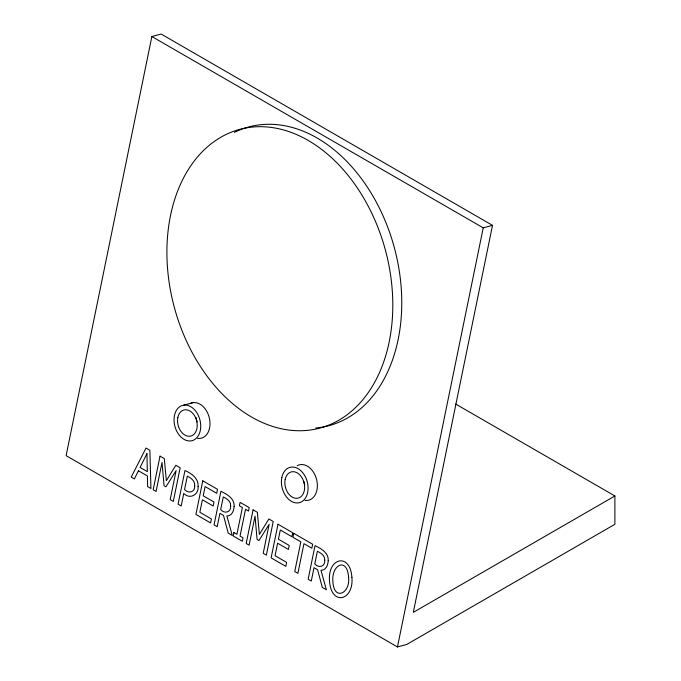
<?xml version="1.0" encoding="UTF-8"?>
<svg xmlns="http://www.w3.org/2000/svg" width="681" height="681" viewBox="0 0 681 681"><rect width="100%" height="100%" fill="white"/><g stroke="black" fill="none" stroke-linecap="round" stroke-linejoin="round"><path stroke-width="1.02" d="M614.892 495.972L413.316 612.355L492.508 225.36L161.15 34.05L151.863 36.536L66.108 455.64L397.466 646.95L406.744 644.464L614.892 524.293L614.892 495.972L455.657 404.037M397.466 646.95L483.229 227.846L492.508 225.36M183.819 405.127L193.098 402.641M151.863 36.536L483.229 227.846M297.248 465.676A18.276 12.922 75 0 1 316.767 480.216A18.276 12.922 75 0 1 305.011 500.39M189.888 403.697A18.276 12.922 75 0 1 209.407 418.236A18.276 12.922 75 0 1 197.643 438.402M304.782 484.685A13.552 9.585 75 0 1 303.769 481.297M197.141 421.862A13.501 9.543 75 0 1 196.639 420.16M196.443 419.309A13.501 9.543 75 0 1 196.179 417.572M234.417 132.361A154.647 109.352 75 0 1 394.061 246.616A154.647 109.352 75 0 1 315.746 428.017M351.907 577.36C354.043 600.863 331.196 606.303 329.527 581.089C327.442 557.62 350.162 552.231 351.907 577.36M348.57 577.182C350.621 593.568 333.639 601.476 332.864 581.259C331.392 564.66 347.267 556.794 348.57 577.182M234.102 506.383C233.966 510.597 231.949 516.096 226.884 515.968L232.264 535.436L228.203 533.095L223.487 515.415L219.912 513.355L217.179 526.728L214.055 524.923L220.933 491.29C226.977 494.27 234.715 498.466 234.102 506.383M328.199 560.71C328.063 564.924 326.046 570.423 320.981 570.295L326.361 589.763L322.3 587.422L317.584 569.742L314.009 567.682L311.277 581.055L308.152 579.25L315.031 545.617C321.074 548.597 328.812 552.793 328.199 560.71M198.077 486.532C198.997 494.772 189.701 499.811 183.768 493.419L181.206 505.957L178.073 504.153L184.96 470.52C191.438 473.389 198.801 478.454 198.077 486.532M194.681 485.783C195.345 492.295 188.433 493.853 184.551 489.605L187.301 476.164C191.08 477.943 195.243 481.092 194.681 485.783M230.638 505.923C231.225 512.384 224.636 514.112 220.678 509.626L223.274 496.934C226.807 498.662 231.182 501.378 230.638 505.923M324.735 560.25C325.322 566.711 318.734 568.439 314.775 563.953L317.372 551.261C320.904 552.989 325.28 555.705 324.735 560.25M160.035 456.134L153.157 489.767L156.077 491.452L162.01 462.467L164.053 485.698L165.943 486.796L176.107 470.614L170.182 499.59L173.306 501.395L180.184 467.762L175.843 465.259L166.343 480.709L164.3 458.594L160.035 456.134M202.785 480.812L195.907 514.444L210.608 522.931L211.425 518.956L199.848 512.274L202.402 499.786L213.187 506.017L214.004 502.042L203.219 495.811L205.1 486.592L216.677 493.274L217.494 489.298L202.785 480.812M233.915 532.551L233.208 535.981L242.342 541.25L243.04 537.82L240.044 536.092L245.518 509.32L248.514 511.056L249.22 507.617L240.095 502.348L239.389 505.787L242.393 507.515L236.911 534.279L233.915 532.551M253.077 509.848L246.19 543.481L249.11 545.166L255.043 516.189L257.086 539.412L258.984 540.51L269.148 524.327L263.215 553.304L266.348 555.117L273.226 521.484L268.884 518.973L259.384 534.423L257.341 512.308L253.077 509.848M277.993 524.234L271.115 557.867L285.816 566.354L286.633 562.378L275.056 555.696L277.61 543.208L288.395 549.431L289.212 545.455L278.427 539.233L280.308 530.014L291.885 536.696L292.702 532.721L277.993 524.234M293.741 533.325L292.932 537.3L300.823 541.863L294.754 571.521L297.886 573.325L303.956 543.668L311.847 548.222L312.664 544.247L293.741 533.325M138.43 470.758L134.378 478.922L131.22 477.1L146.023 448.047L149.88 450.269L150.927 488.481L147.624 486.575L147.419 475.942L138.43 470.758M146.943 453.674L140.082 467.438L147.326 471.627L146.943 453.674M281.823 477.534A18.276 12.922 75 0 0 298.304 502.884A18.276 12.922 75 0 0 304.101 474.572A18.276 12.922 75 0 0 281.823 477.534M174.455 415.555A18.276 12.922 75 0 0 190.944 440.905A18.276 12.922 75 0 0 196.741 412.592A18.276 12.922 75 0 0 174.455 415.555M285.16 479.467A13.552 9.585 75 0 0 297.384 498.262A13.552 9.585 75 0 0 301.683 477.27A13.552 9.585 75 0 0 285.16 479.467M177.835 417.504A13.501 9.543 75 0 0 190.016 436.223A13.501 9.543 75 0 0 194.289 415.316A13.501 9.543 75 0 0 177.835 417.504M171.391 211.51A154.647 109.352 75 0 0 306.782 430.418A154.647 109.352 75 0 0 361.39 194.213A154.647 109.352 75 0 0 171.391 211.51"/></g></svg>
